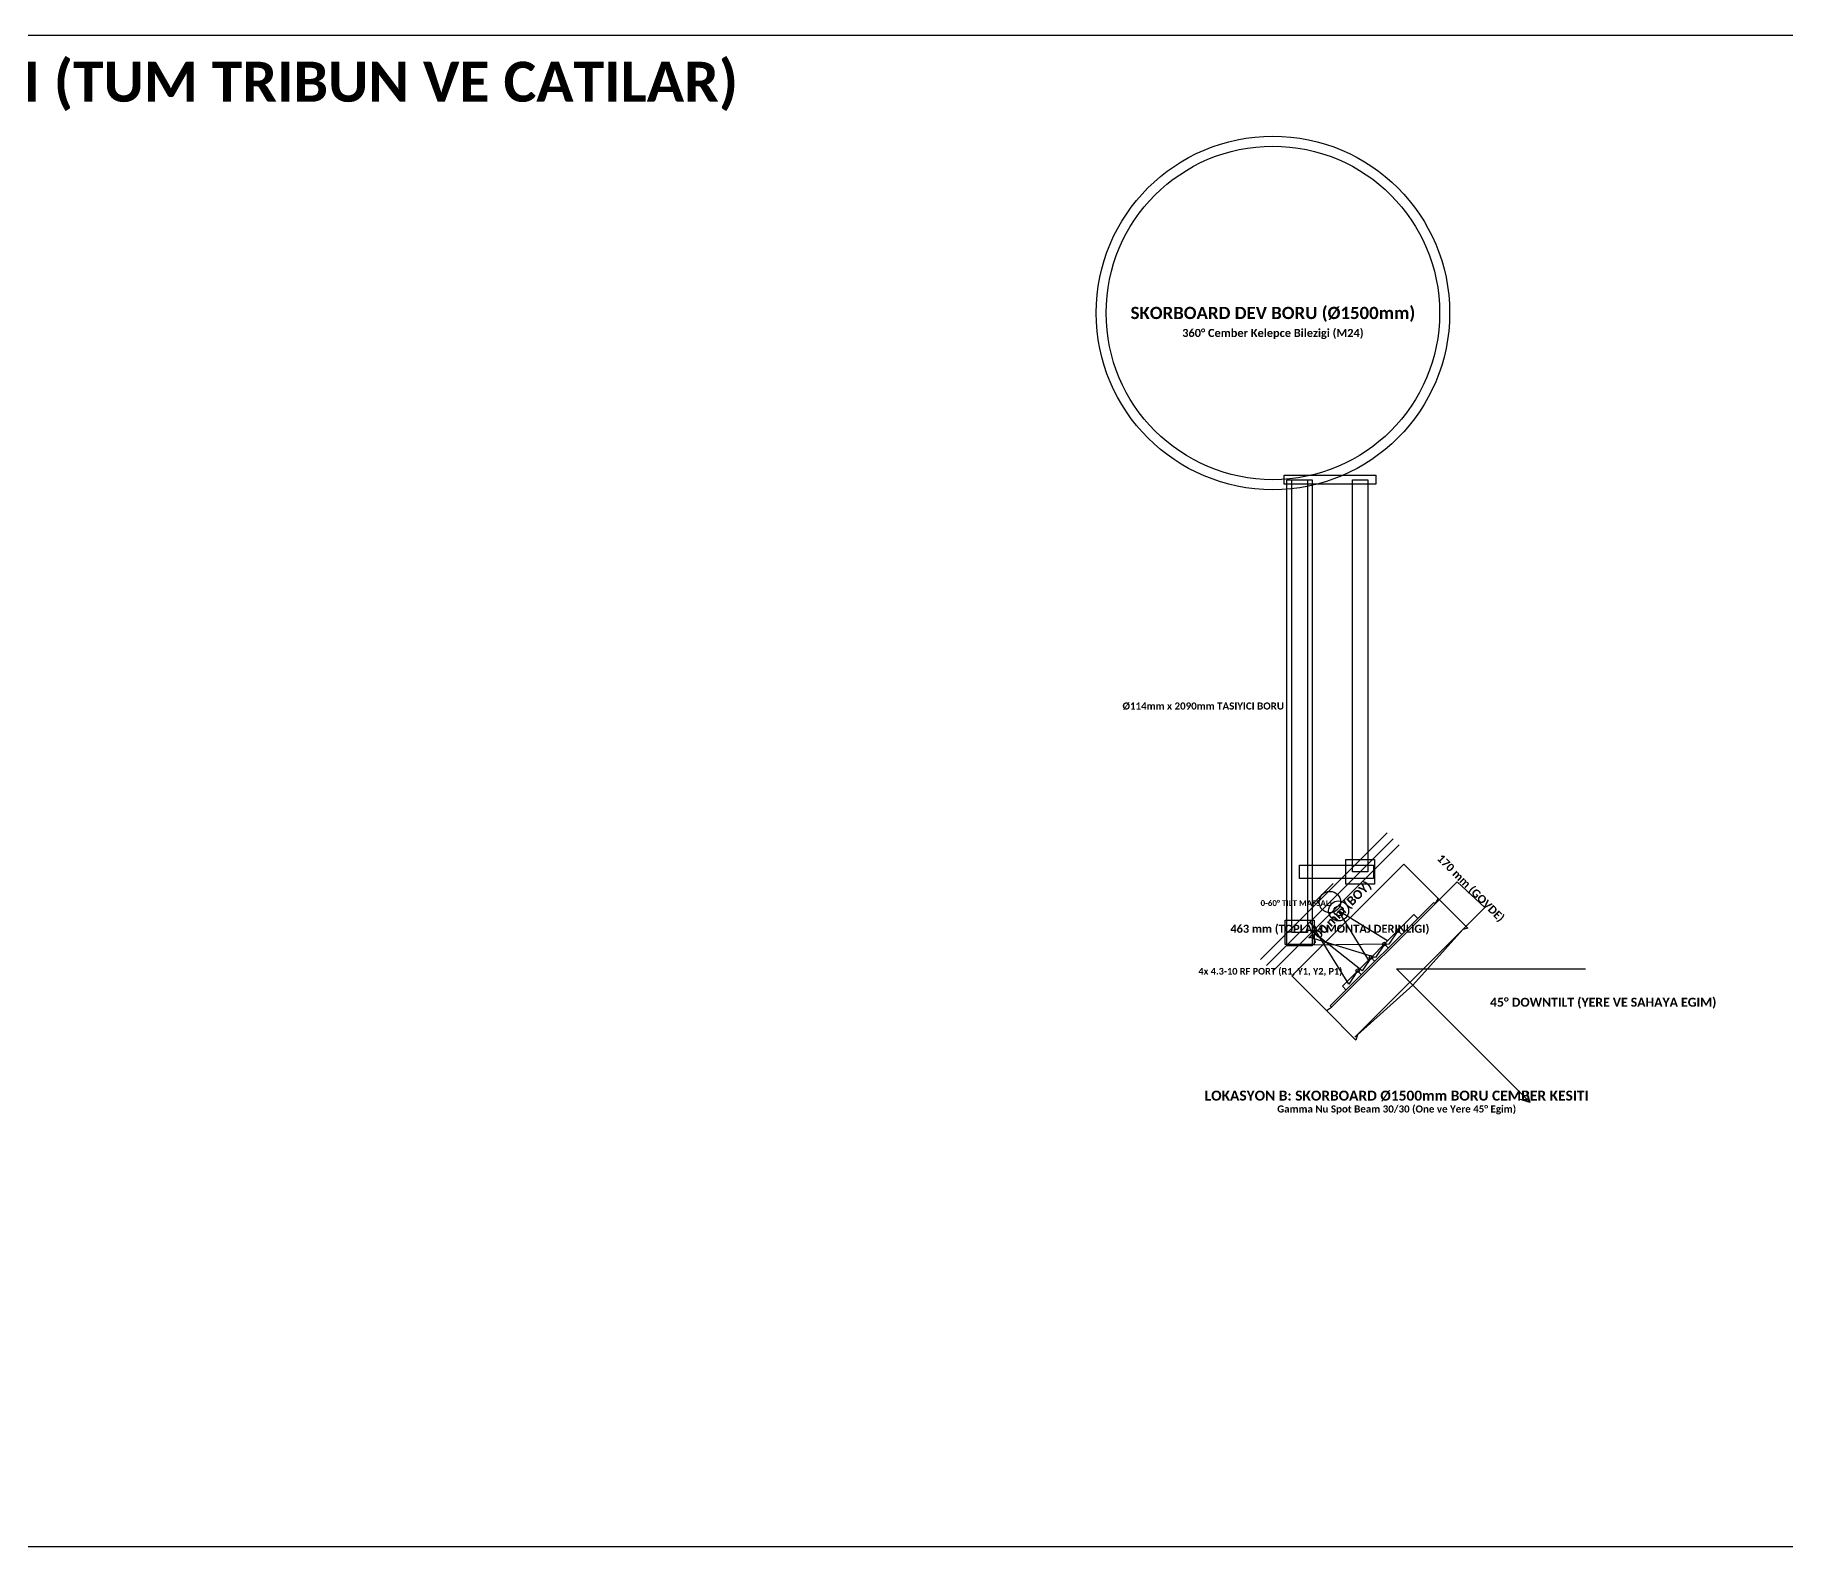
# Model space of a CAD drawing. Header units: millimetres. Extents: x -21500 to 35121, y -2600 to 19800.
# Drawn here: x -10124 to -2249, y -2600 to 4200 of the extents above; entities that cross this region are included whole.
import ezdxf
from ezdxf.enums import TextEntityAlignment as Align

# ---------------------------------------------------------------- set-up
doc = ezdxf.new("R2010")
doc.units = ezdxf.units.MM
for name, color, linetype in [('CELIK_KIRIS_KOLON', 9, 'CONTINUOUS'), ('EKP_PANEL_ANTEN', 6, 'CONTINUOUS'), ('KABLO_TAVALARI', 6, 'CONTINUOUS'), ('METIN_BILGI', 7, 'CONTINUOUS'), ('MONTAJ_BORULARI', 2, 'CONTINUOUS'), ('OLCULER', 1, 'CONTINUOUS')]:
    doc.layers.add(name, color=color, linetype=linetype)
doc.styles.get("Standard").update_dxf_attribs({"font": 'calibrib.ttf'})

msp = doc.modelspace()

# ---------------------------------------------------------------- linework, layer by layer
at = {"layer": 'CELIK_KIRIS_KOLON'}
for p, q in [((-4285, 384), (-4384, 285)), ((-3833.1, 298.4), (-4298.4, -166.9)), ((-4041, 125.9), (-4260.9, 260.9)), ((-4125.9, 41), (-4260.9, 260.9)), ((-3922.6, 244.3), (-4244.3, -77.4)), ((-3904.9, 226.6), (-3922.6, 244.3)), ((-3833.1, 298.4), (-3827.5, 292.7)), ((-4244.3, -77.4), (-4226.6, -95.1)), ((-4298.4, -166.9), (-4292.7, -172.5))]:
    msp.add_line(p, q, dxfattribs=at)
for points in [[(-4506.6, 2180), (-4506.6, 2220), (-4094.3, 2220), (-4094.3, 2180)], [(-4229.3, 381.6), (-4229.3, 491.6), (-4099.3, 491.6), (-4099.3, 381.6)], [(-4436.6, 406.6), (-4436.6, 466.6), (-4104.3, 466.6), (-4104.3, 406.6)], [(-4501.6, 109.3), (-4501.6, 219.3), (-4371.6, 219.3), (-4371.6, 109.3)]]:
    msp.add_lwpolyline(points, close=True, dxfattribs=at)
for centre, radius in [((-4556.6, 2950), 795), ((-4300.4, 300.4), 48.1), ((-4260.9, 260.9), 45), ((-4260.9, 260.9), 22)]:
    msp.add_circle(centre, radius, dxfattribs=at)
at = {"layer": 'EKP_PANEL_ANTEN'}
for p, q in [((-3827.5, 292.7), (-3812.6, 316.1)), ((-3812.6, 316.1), (-3679.7, 183.1)), ((-4292.7, -172.5), (-3827.5, 292.7)), ((-3692.4, 187.4), (-4187.4, -307.6)), ((-3703, 176.8), (-3927.2, -72.8)), ((-3679.7, 183.1), (-3703, 176.8)), ((-3927.2, -72.8), (-4176.8, -297)), ((-4316.1, -187.4), (-4292.7, -172.5)), ((-4183.1, -320.3), (-4316.1, -187.4)), ((-4176.8, -297), (-4183.1, -320.3))]:
    msp.add_line(p, q, dxfattribs=at)
at = {"layer": 'KABLO_TAVALARI'}
for p, q in [((-4215.4, -68.5), (-4388.9, 211.1)), ((-4155.3, -8.4), (-4388.9, 176.1)), ((-3995.1, 171.8), (-4035.1, 111.8)), ((-3977.4, 154.1), (-3995.1, 171.8)), ((-4095.2, 51.7), (-4388.9, 141.1)), ((-4035.1, 111.8), (-4388.9, 106.1)), ((-4055.2, 111.7), (-4095.2, 51.7)), ((-4037.5, 94), (-4055.2, 111.7)), ((-4115.3, 51.6), (-4155.3, -8.4)), ((-4097.6, 33.9), (-4115.3, 51.6)), ((-4175.4, -8.5), (-4215.4, -68.5)), ((-4157.7, -26.2), (-4175.4, -8.5))]:
    msp.add_line(p, q, dxfattribs=at)
for centre in [(-3995.1, 171.8), (-4055.2, 111.7), (-4115.3, 51.6), (-4175.4, -8.5)]:
    msp.add_circle(centre, 8, dxfattribs=at)
at = {"layer": 'METIN_BILGI'}
msp.add_lwpolyline([(-18000, -2600), (-18000, 4200), (8000, 4200), (8000, -2600)], close=True, dxfattribs=at)
at = {"layer": 'MONTAJ_BORULARI'}
for p, q in [((-4042.8, 612), (-4612, 42.8)), ((-4015.8, 585.1), (-4585.1, 15.8)), ((-3988.9, 558.1), (-4558.1, -11.1))]:
    msp.add_line(p, q, dxfattribs=at)
for points in [[(-4493.6, 104.3), (-4493.6, 2200), (-4379.6, 2200), (-4379.6, 104.3)], [(-4471.6, 164.3), (-4471.6, 2200), (-4401.6, 2200), (-4401.6, 164.3)], [(-4199.3, 436.6), (-4199.3, 2200), (-4129.3, 2200), (-4129.3, 436.6)]]:
    msp.add_lwpolyline(points, close=True, dxfattribs=at)
msp.add_circle((-4556.6, 2950), 750, dxfattribs=at)
at = {"layer": 'OLCULER'}
for p, q in [((-4471.6, -31.8), (-3968.2, 471.6)), ((-3812.6, 316.1), (-3968.2, 471.6)), ((-3827.5, 292.7), (-3728.5, 391.7)), ((-3728.5, 391.7), (-3604, 275.8)), ((-3703, 176.8), (-3604, 275.8)), ((-4000, 0), (-3150, 0)), ((-4000, 0), (-3399, -601)), ((-4316.1, -187.4), (-4471.6, -31.8)), ((-3399, -601), (-3414, -551)), ((-3399, -601), (-3449, -586))]:
    msp.add_line(p, q, dxfattribs=at)

# ---------------------------------------------------------------- texts
at = {"layer": 'CELIK_KIRIS_KOLON'}
msp.add_text('0-60° TILT MAFSALI', height=26, dxfattribs=at).set_placement((-4290.9, 295.9), align=Align.MIDDLE_RIGHT)
at = {"layer": 'KABLO_TAVALARI'}
msp.add_text('4x 4.3-10 RF PORT (R1, Y1, Y2, P1)', height=30, dxfattribs=at).set_placement((-4244, -10.6), align=Align.MIDDLE_RIGHT)
at = {"layer": 'METIN_BILGI'}
msp.add_text('BOLUM 4: LOKASYON BAZLI MONTAJ VE ASKI SISTEMI KESITLERI (TUM TRIBUN VE CATILAR)', height=180, dxfattribs=at).set_placement((-17500, 3900))
for s, height, p in [('SKORBOARD DEV BORU (Ø1500mm)', 55, (-4556.6, 2950)), ('360° Cember Kelepce Bilezigi (M24)', 36, (-4556.6, 2860)), ('LOKASYON B: SKORBOARD Ø1500mm BORU CEMBER KESITI', 45, (-4000, -570)), ('Gamma Nu Spot Beam 30/30 (One ve Yere 45° Egim)', 32, (-4000, -630))]:
    msp.add_text(s, height=height, dxfattribs=at).set_placement(p, align=Align.MIDDLE_CENTER)
msp.add_text('Ø114mm x 2090mm TASIYICI BORU', height=32, dxfattribs=at).set_placement((-4506.6, 1182.2), align=Align.MIDDLE_RIGHT)
at = {"layer": 'OLCULER'}
for s, height, rotation, p in [('170 mm (GOVDE)', 36, -45, (-3666.2, 363.8)), ('700 mm (BOY)', 40, 45, (-4254.9, 254.9))]:
    msp.add_text(s, height=height, rotation=rotation, dxfattribs=at).set_placement(p, align=Align.MIDDLE_CENTER)
msp.add_text('463 mm (TOPLAM MONTAJ DERINLIGI)', height=36, dxfattribs=at).set_placement((-4300.4, 180.4), align=Align.MIDDLE_CENTER)
msp.add_text('45° DOWNTILT (YERE VE SAHAYA EGIM)', height=40, dxfattribs=at).set_placement((-3580, -150), align=Align.MIDDLE_LEFT)

doc.saveas('drawing.dxf')
